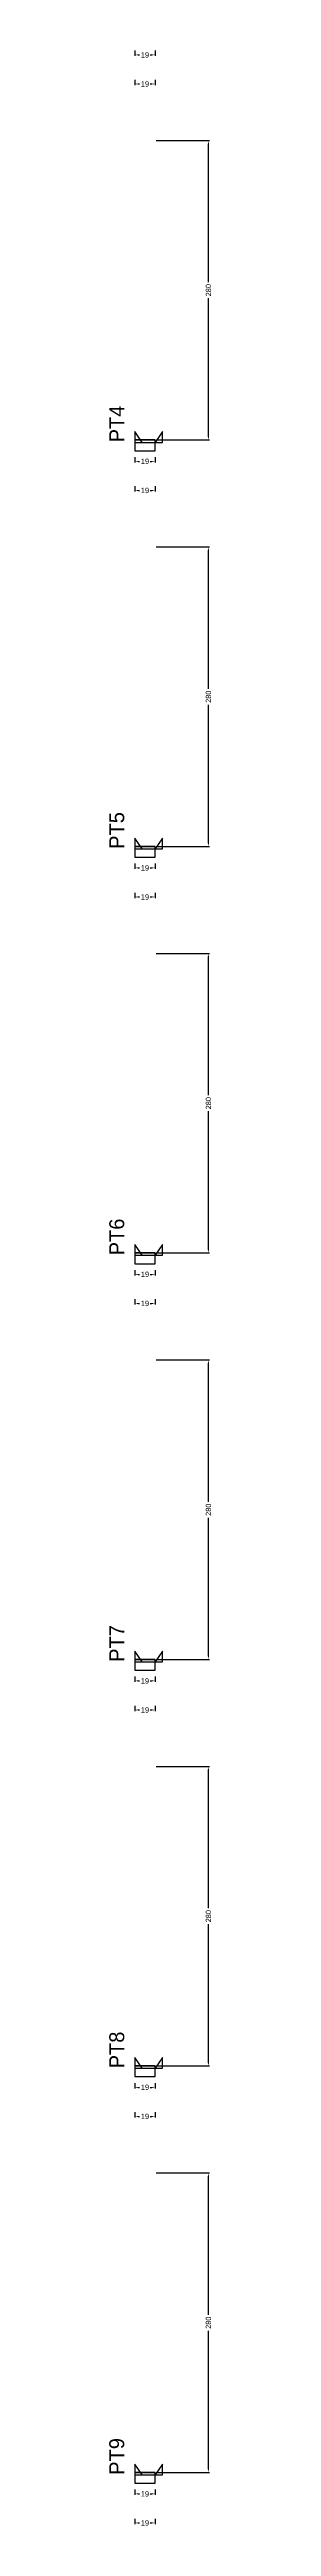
# Model space of a CAD drawing. Header units: centimetres. Extents: x -8500 to 4118, y -39526 to 295.
# Drawn here: x 3976 to 4072, y -39188 to -36873 of the extents above; entities that cross this region are included whole.
import ezdxf

# ---------------------------------------------------------------- set-up
doc = ezdxf.new("R2010")
doc.units = ezdxf.units.CM
for name, color, linetype in [('NOMENCLATURA', 7, 'Continuous'), ('SARR_2.2x10', 60, 'Continuous'), ('SARR_2.2x7', 40, 'Continuous')]:
    doc.layers.add(name, color=color, linetype=linetype)
doc.dimstyles.new('PAINEL-NOVA', dxfattribs={"dimtxt": 5, "dimasz": 3, "dimexe": 1, "dimexo": 1, "dimgap": 1, "dimtad": 1, "dimcen": 2.5, "dimazin": 3, "dimtfac": 1, "dimtmove": 0, "dimatfit": 3})

# ---------------------------------------------------------------- blocks, each defined once
blk = doc.blocks.new('_CLOSEDFILLED')
at = {"color": 0, "linetype": 'BYBLOCK'}
blk.add_solid([(-1, 0.16), (0, 0), (-1, -0.16)], dxfattribs=at)
blk = doc.blocks.new('*D2543')
for p, q in [((4000, -36873.8), (4000, -36878.8)), ((4003, -36877.8), (4004.5, -36877.8)), ((4014.5, -36877.8), (4016, -36877.8)), ((4019, -36873.8), (4019, -36878.8))]:
    blk.add_line(p, q)
at = {"layer": 'Defpoints'}
for p in [(4000, -36872.8), (4000, -36877.8), (4019, -36872.8)]:
    blk.add_point(p, dxfattribs=at)
at = {"layer": 'SARR_2.2x10', "xscale": 3, "yscale": 3, "rotation": 180}
blk.add_blockref('_CLOSEDFILLED', (4000, -36877.8), dxfattribs=at)
at = {"layer": 'SARR_2.2x10', "xscale": 3, "yscale": 3}
blk.add_blockref('_CLOSEDFILLED', (4019, -36877.8), dxfattribs=at)
at = {"layer": 'SARR_2.2x10', "insert": (4009.5, -36877.8), "char_height": 5, "attachment_point": 5}
blk.add_mtext('19', dxfattribs=at)
blk = doc.blocks.new('*D2548')
for p, q in [((4000, -36901), (4000, -36906)), ((4003, -36905), (4004.5, -36905)), ((4014.5, -36905), (4016, -36905)), ((4019, -36901), (4019, -36906))]:
    blk.add_line(p, q)
at = {"layer": 'Defpoints'}
for p in [(4000, -36900), (4000, -36905), (4019, -36900)]:
    blk.add_point(p, dxfattribs=at)
at = {"layer": 'SARR_2.2x10', "xscale": 3, "yscale": 3, "rotation": 180}
blk.add_blockref('_CLOSEDFILLED', (4000, -36905), dxfattribs=at)
at = {"layer": 'SARR_2.2x10', "xscale": 3, "yscale": 3}
blk.add_blockref('_CLOSEDFILLED', (4019, -36905), dxfattribs=at)
at = {"layer": 'SARR_2.2x10', "insert": (4009.5, -36905), "char_height": 5, "attachment_point": 5}
blk.add_mtext('19', dxfattribs=at)
blk = doc.blocks.new('*D2569')
for p, q in [((4000, -37253.8), (4000, -37258.8)), ((4019, -37253.8), (4019, -37258.8)), ((4003, -37257.8), (4004.5, -37257.8)), ((4014.5, -37257.8), (4016, -37257.8))]:
    blk.add_line(p, q)
at = {"layer": 'Defpoints'}
for p in [(4000, -37252.8), (4019, -37252.8), (4000, -37257.8)]:
    blk.add_point(p, dxfattribs=at)
at = {"layer": 'SARR_2.2x10', "xscale": 3, "yscale": 3, "rotation": 180}
blk.add_blockref('_CLOSEDFILLED', (4000, -37257.8), dxfattribs=at)
at = {"layer": 'SARR_2.2x10', "xscale": 3, "yscale": 3}
blk.add_blockref('_CLOSEDFILLED', (4019, -37257.8), dxfattribs=at)
at = {"layer": 'SARR_2.2x10', "insert": (4009.5, -37257.8), "char_height": 5, "attachment_point": 5}
blk.add_mtext('19', dxfattribs=at)
blk = doc.blocks.new('*D2570')
for p, q in [((4020, -36957.8), (4070, -36957.8)), ((4069, -37090.3), (4069, -36960.8)), ((4069, -37234.8), (4069, -37105.3)), ((4020, -37237.8), (4070, -37237.8))]:
    blk.add_line(p, q)
at = {"layer": 'Defpoints'}
for p in [(4019, -36957.8), (4019, -37237.8), (4069, -37237.8)]:
    blk.add_point(p, dxfattribs=at)
at = {"layer": 'SARR_2.2x10', "xscale": 3, "yscale": 3}
for p, rotation in [((4069, -36957.8), 90), ((4069, -37237.8), 270)]:
    blk.add_blockref('_CLOSEDFILLED', p, dxfattribs=dict(at, rotation=rotation))
at = {"layer": 'SARR_2.2x10', "insert": (4069, -37097.8), "char_height": 5, "attachment_point": 5, "rotation": 90}
blk.add_mtext('280', dxfattribs=at)
blk = doc.blocks.new('*D2571')
for p, q in [((4020, -36957.8), (4070, -36957.8)), ((4069, -37090.3), (4069, -36960.8)), ((4069, -37234.8), (4069, -37105.3)), ((4020, -37237.8), (4070, -37237.8))]:
    blk.add_line(p, q)
at = {"layer": 'Defpoints'}
for p in [(4019, -36957.8), (4019, -37237.8), (4069, -37237.8)]:
    blk.add_point(p, dxfattribs=at)
at = {"layer": 'SARR_2.2x10', "xscale": 3, "yscale": 3}
for p, rotation in [((4069, -36957.8), 90), ((4069, -37237.8), 270)]:
    blk.add_blockref('_CLOSEDFILLED', p, dxfattribs=dict(at, rotation=rotation))
at = {"layer": 'SARR_2.2x10', "insert": (4069, -37097.8), "char_height": 5, "attachment_point": 5, "rotation": 90}
blk.add_mtext('280', dxfattribs=at)
blk = doc.blocks.new('*D2572')
for p, q in [((4020, -36957.8), (4070, -36957.8)), ((4069, -37090.3), (4069, -36960.8)), ((4069, -37234.8), (4069, -37105.3)), ((4020, -37237.8), (4070, -37237.8))]:
    blk.add_line(p, q)
at = {"layer": 'Defpoints'}
for p in [(4019, -36957.8), (4019, -37237.8), (4069, -37237.8)]:
    blk.add_point(p, dxfattribs=at)
at = {"layer": 'SARR_2.2x10', "xscale": 3, "yscale": 3}
for p, rotation in [((4069, -36957.8), 90), ((4069, -37237.8), 270)]:
    blk.add_blockref('_CLOSEDFILLED', p, dxfattribs=dict(at, rotation=rotation))
at = {"layer": 'SARR_2.2x10', "insert": (4069, -37097.8), "char_height": 5, "attachment_point": 5, "rotation": 90}
blk.add_mtext('280', dxfattribs=at)
blk = doc.blocks.new('*D2573')
for p, q in [((4020, -36957.8), (4070, -36957.8)), ((4069, -37090.3), (4069, -36960.8)), ((4069, -37234.8), (4069, -37105.3)), ((4020, -37237.8), (4070, -37237.8))]:
    blk.add_line(p, q)
at = {"layer": 'Defpoints'}
for p in [(4019, -36957.8), (4019, -37237.8), (4069, -37237.8)]:
    blk.add_point(p, dxfattribs=at)
at = {"layer": 'SARR_2.2x10', "xscale": 3, "yscale": 3}
for p, rotation in [((4069, -36957.8), 90), ((4069, -37237.8), 270)]:
    blk.add_blockref('_CLOSEDFILLED', p, dxfattribs=dict(at, rotation=rotation))
at = {"layer": 'SARR_2.2x10', "insert": (4069, -37097.8), "char_height": 5, "attachment_point": 5, "rotation": 90}
blk.add_mtext('280', dxfattribs=at)
blk = doc.blocks.new('*D2574')
for p, q in [((4000, -37281), (4000, -37286)), ((4003, -37285), (4004.5, -37285)), ((4014.5, -37285), (4016, -37285)), ((4019, -37281), (4019, -37286))]:
    blk.add_line(p, q)
at = {"layer": 'Defpoints'}
for p in [(4000, -37280), (4000, -37285), (4019, -37280)]:
    blk.add_point(p, dxfattribs=at)
at = {"layer": 'SARR_2.2x10', "xscale": 3, "yscale": 3, "rotation": 180}
blk.add_blockref('_CLOSEDFILLED', (4000, -37285), dxfattribs=at)
at = {"layer": 'SARR_2.2x10', "xscale": 3, "yscale": 3}
blk.add_blockref('_CLOSEDFILLED', (4019, -37285), dxfattribs=at)
at = {"layer": 'SARR_2.2x10', "insert": (4009.5, -37285), "char_height": 5, "attachment_point": 5}
blk.add_mtext('19', dxfattribs=at)
blk = doc.blocks.new('GRA-E')
at = {"layer": 'SARR_2.2x7'}
blk.add_lwpolyline([(0, 0), (7, 0), (0, 10)], close=True, dxfattribs=at)
blk = doc.blocks.new('GRA-D')
at = {"layer": 'SARR_2.2x7'}
blk.add_lwpolyline([(0, 0), (7, 0), (7, 10)], close=True, dxfattribs=at)
blk = doc.blocks.new('*D2595')
for p, q in [((4000, -37633.8), (4000, -37638.8)), ((4003, -37637.8), (4004.5, -37637.8)), ((4014.5, -37637.8), (4016, -37637.8)), ((4019, -37633.8), (4019, -37638.8))]:
    blk.add_line(p, q)
at = {"layer": 'Defpoints'}
for p in [(4000, -37632.8), (4000, -37637.8), (4019, -37632.8)]:
    blk.add_point(p, dxfattribs=at)
at = {"layer": 'SARR_2.2x10', "xscale": 3, "yscale": 3, "rotation": 180}
blk.add_blockref('_CLOSEDFILLED', (4000, -37637.8), dxfattribs=at)
at = {"layer": 'SARR_2.2x10', "xscale": 3, "yscale": 3}
blk.add_blockref('_CLOSEDFILLED', (4019, -37637.8), dxfattribs=at)
at = {"layer": 'SARR_2.2x10', "insert": (4009.5, -37637.8), "char_height": 5, "attachment_point": 5}
blk.add_mtext('19', dxfattribs=at)
blk = doc.blocks.new('*D2596')
for p, q in [((4020, -37337.8), (4070, -37337.8)), ((4069, -37470.3), (4069, -37340.8)), ((4069, -37614.8), (4069, -37485.3)), ((4020, -37617.8), (4070, -37617.8))]:
    blk.add_line(p, q)
at = {"layer": 'Defpoints'}
for p in [(4019, -37337.8), (4019, -37617.8), (4069, -37617.8)]:
    blk.add_point(p, dxfattribs=at)
at = {"layer": 'SARR_2.2x10', "xscale": 3, "yscale": 3}
for p, rotation in [((4069, -37337.8), 90), ((4069, -37617.8), 270)]:
    blk.add_blockref('_CLOSEDFILLED', p, dxfattribs=dict(at, rotation=rotation))
at = {"layer": 'SARR_2.2x10', "insert": (4069, -37477.8), "char_height": 5, "attachment_point": 5, "rotation": 90}
blk.add_mtext('280', dxfattribs=at)
blk = doc.blocks.new('*D2597')
for p, q in [((4020, -37337.8), (4070, -37337.8)), ((4069, -37470.3), (4069, -37340.8)), ((4069, -37614.8), (4069, -37485.3)), ((4020, -37617.8), (4070, -37617.8))]:
    blk.add_line(p, q)
at = {"layer": 'Defpoints'}
for p in [(4019, -37337.8), (4019, -37617.8), (4069, -37617.8)]:
    blk.add_point(p, dxfattribs=at)
at = {"layer": 'SARR_2.2x10', "xscale": 3, "yscale": 3}
for p, rotation in [((4069, -37337.8), 90), ((4069, -37617.8), 270)]:
    blk.add_blockref('_CLOSEDFILLED', p, dxfattribs=dict(at, rotation=rotation))
at = {"layer": 'SARR_2.2x10', "insert": (4069, -37477.8), "char_height": 5, "attachment_point": 5, "rotation": 90}
blk.add_mtext('280', dxfattribs=at)
blk = doc.blocks.new('*D2598')
for p, q in [((4020, -37337.8), (4070, -37337.8)), ((4069, -37470.3), (4069, -37340.8)), ((4069, -37614.8), (4069, -37485.3)), ((4020, -37617.8), (4070, -37617.8))]:
    blk.add_line(p, q)
at = {"layer": 'Defpoints'}
for p in [(4019, -37337.8), (4019, -37617.8), (4069, -37617.8)]:
    blk.add_point(p, dxfattribs=at)
at = {"layer": 'SARR_2.2x10', "xscale": 3, "yscale": 3}
for p, rotation in [((4069, -37337.8), 90), ((4069, -37617.8), 270)]:
    blk.add_blockref('_CLOSEDFILLED', p, dxfattribs=dict(at, rotation=rotation))
at = {"layer": 'SARR_2.2x10', "insert": (4069, -37477.8), "char_height": 5, "attachment_point": 5, "rotation": 90}
blk.add_mtext('280', dxfattribs=at)
blk = doc.blocks.new('*D2599')
for p, q in [((4020, -37337.8), (4070, -37337.8)), ((4069, -37470.3), (4069, -37340.8)), ((4069, -37614.8), (4069, -37485.3)), ((4020, -37617.8), (4070, -37617.8))]:
    blk.add_line(p, q)
at = {"layer": 'Defpoints'}
for p in [(4019, -37337.8), (4019, -37617.8), (4069, -37617.8)]:
    blk.add_point(p, dxfattribs=at)
at = {"layer": 'SARR_2.2x10', "xscale": 3, "yscale": 3}
for p, rotation in [((4069, -37337.8), 90), ((4069, -37617.8), 270)]:
    blk.add_blockref('_CLOSEDFILLED', p, dxfattribs=dict(at, rotation=rotation))
at = {"layer": 'SARR_2.2x10', "insert": (4069, -37477.8), "char_height": 5, "attachment_point": 5, "rotation": 90}
blk.add_mtext('280', dxfattribs=at)
blk = doc.blocks.new('*D2600')
for p, q in [((4000, -37661), (4000, -37666)), ((4003, -37665), (4004.5, -37665)), ((4014.5, -37665), (4016, -37665)), ((4019, -37661), (4019, -37666))]:
    blk.add_line(p, q)
at = {"layer": 'Defpoints'}
for p in [(4000, -37660), (4000, -37665), (4019, -37660)]:
    blk.add_point(p, dxfattribs=at)
at = {"layer": 'SARR_2.2x10', "xscale": 3, "yscale": 3, "rotation": 180}
blk.add_blockref('_CLOSEDFILLED', (4000, -37665), dxfattribs=at)
at = {"layer": 'SARR_2.2x10', "xscale": 3, "yscale": 3}
blk.add_blockref('_CLOSEDFILLED', (4019, -37665), dxfattribs=at)
at = {"layer": 'SARR_2.2x10', "insert": (4009.5, -37665), "char_height": 5, "attachment_point": 5}
blk.add_mtext('19', dxfattribs=at)
blk = doc.blocks.new('*D2621')
for p, q in [((4000, -38013.8), (4000, -38018.8)), ((4003, -38017.8), (4004.5, -38017.8)), ((4014.5, -38017.8), (4016, -38017.8)), ((4019, -38013.8), (4019, -38018.8))]:
    blk.add_line(p, q)
at = {"layer": 'Defpoints'}
for p in [(4000, -38012.8), (4000, -38017.8), (4019, -38012.8)]:
    blk.add_point(p, dxfattribs=at)
at = {"layer": 'SARR_2.2x10', "xscale": 3, "yscale": 3, "rotation": 180}
blk.add_blockref('_CLOSEDFILLED', (4000, -38017.8), dxfattribs=at)
at = {"layer": 'SARR_2.2x10', "xscale": 3, "yscale": 3}
blk.add_blockref('_CLOSEDFILLED', (4019, -38017.8), dxfattribs=at)
at = {"layer": 'SARR_2.2x10', "insert": (4009.5, -38017.8), "char_height": 5, "attachment_point": 5}
blk.add_mtext('19', dxfattribs=at)
blk = doc.blocks.new('*D2622')
for p, q in [((4020, -37717.8), (4070, -37717.8)), ((4069, -37850.3), (4069, -37720.8)), ((4069, -37994.8), (4069, -37865.3)), ((4020, -37997.8), (4070, -37997.8))]:
    blk.add_line(p, q)
at = {"layer": 'Defpoints'}
for p in [(4019, -37717.8), (4019, -37997.8), (4069, -37997.8)]:
    blk.add_point(p, dxfattribs=at)
at = {"layer": 'SARR_2.2x10', "xscale": 3, "yscale": 3}
for p, rotation in [((4069, -37717.8), 90), ((4069, -37997.8), 270)]:
    blk.add_blockref('_CLOSEDFILLED', p, dxfattribs=dict(at, rotation=rotation))
at = {"layer": 'SARR_2.2x10', "insert": (4069, -37857.8), "char_height": 5, "attachment_point": 5, "rotation": 90}
blk.add_mtext('280', dxfattribs=at)
blk = doc.blocks.new('*D2623')
for p, q in [((4020, -37717.8), (4070, -37717.8)), ((4069, -37850.3), (4069, -37720.8)), ((4069, -37994.8), (4069, -37865.3)), ((4020, -37997.8), (4070, -37997.8))]:
    blk.add_line(p, q)
at = {"layer": 'Defpoints'}
for p in [(4019, -37717.8), (4019, -37997.8), (4069, -37997.8)]:
    blk.add_point(p, dxfattribs=at)
at = {"layer": 'SARR_2.2x10', "xscale": 3, "yscale": 3}
for p, rotation in [((4069, -37717.8), 90), ((4069, -37997.8), 270)]:
    blk.add_blockref('_CLOSEDFILLED', p, dxfattribs=dict(at, rotation=rotation))
at = {"layer": 'SARR_2.2x10', "insert": (4069, -37857.8), "char_height": 5, "attachment_point": 5, "rotation": 90}
blk.add_mtext('280', dxfattribs=at)
blk = doc.blocks.new('*D2624')
for p, q in [((4020, -37717.8), (4070, -37717.8)), ((4069, -37850.3), (4069, -37720.8)), ((4069, -37994.8), (4069, -37865.3)), ((4020, -37997.8), (4070, -37997.8))]:
    blk.add_line(p, q)
at = {"layer": 'Defpoints'}
for p in [(4019, -37717.8), (4019, -37997.8), (4069, -37997.8)]:
    blk.add_point(p, dxfattribs=at)
at = {"layer": 'SARR_2.2x10', "xscale": 3, "yscale": 3}
for p, rotation in [((4069, -37717.8), 90), ((4069, -37997.8), 270)]:
    blk.add_blockref('_CLOSEDFILLED', p, dxfattribs=dict(at, rotation=rotation))
at = {"layer": 'SARR_2.2x10', "insert": (4069, -37857.8), "char_height": 5, "attachment_point": 5, "rotation": 90}
blk.add_mtext('280', dxfattribs=at)
blk = doc.blocks.new('*D2625')
for p, q in [((4020, -37717.8), (4070, -37717.8)), ((4069, -37850.3), (4069, -37720.8)), ((4069, -37994.8), (4069, -37865.3)), ((4020, -37997.8), (4070, -37997.8))]:
    blk.add_line(p, q)
at = {"layer": 'Defpoints'}
for p in [(4019, -37717.8), (4019, -37997.8), (4069, -37997.8)]:
    blk.add_point(p, dxfattribs=at)
at = {"layer": 'SARR_2.2x10', "xscale": 3, "yscale": 3}
for p, rotation in [((4069, -37717.8), 90), ((4069, -37997.8), 270)]:
    blk.add_blockref('_CLOSEDFILLED', p, dxfattribs=dict(at, rotation=rotation))
at = {"layer": 'SARR_2.2x10', "insert": (4069, -37857.8), "char_height": 5, "attachment_point": 5, "rotation": 90}
blk.add_mtext('280', dxfattribs=at)
blk = doc.blocks.new('*D2626')
for p, q in [((4000, -38041), (4000, -38046)), ((4019, -38041), (4019, -38046)), ((4003, -38045), (4004.5, -38045)), ((4014.5, -38045), (4016, -38045))]:
    blk.add_line(p, q)
at = {"layer": 'Defpoints'}
for p in [(4000, -38040), (4019, -38040), (4000, -38045)]:
    blk.add_point(p, dxfattribs=at)
at = {"layer": 'SARR_2.2x10', "xscale": 3, "yscale": 3, "rotation": 180}
blk.add_blockref('_CLOSEDFILLED', (4000, -38045), dxfattribs=at)
at = {"layer": 'SARR_2.2x10', "xscale": 3, "yscale": 3}
blk.add_blockref('_CLOSEDFILLED', (4019, -38045), dxfattribs=at)
at = {"layer": 'SARR_2.2x10', "insert": (4009.5, -38045), "char_height": 5, "attachment_point": 5}
blk.add_mtext('19', dxfattribs=at)
blk = doc.blocks.new('*D2647')
for p, q in [((4000, -38393.8), (4000, -38398.8)), ((4003, -38397.8), (4004.5, -38397.8)), ((4014.5, -38397.8), (4016, -38397.8)), ((4019, -38393.8), (4019, -38398.8))]:
    blk.add_line(p, q)
at = {"layer": 'Defpoints'}
for p in [(4000, -38392.8), (4000, -38397.8), (4019, -38392.8)]:
    blk.add_point(p, dxfattribs=at)
at = {"layer": 'SARR_2.2x10', "xscale": 3, "yscale": 3, "rotation": 180}
blk.add_blockref('_CLOSEDFILLED', (4000, -38397.8), dxfattribs=at)
at = {"layer": 'SARR_2.2x10', "xscale": 3, "yscale": 3}
blk.add_blockref('_CLOSEDFILLED', (4019, -38397.8), dxfattribs=at)
at = {"layer": 'SARR_2.2x10', "insert": (4009.5, -38397.8), "char_height": 5, "attachment_point": 5}
blk.add_mtext('19', dxfattribs=at)
blk = doc.blocks.new('*D2648')
for p, q in [((4020, -38097.8), (4070, -38097.8)), ((4069, -38230.3), (4069, -38100.8)), ((4069, -38374.8), (4069, -38245.3)), ((4020, -38377.8), (4070, -38377.8))]:
    blk.add_line(p, q)
at = {"layer": 'Defpoints'}
for p in [(4019, -38097.8), (4019, -38377.8), (4069, -38377.8)]:
    blk.add_point(p, dxfattribs=at)
at = {"layer": 'SARR_2.2x10', "xscale": 3, "yscale": 3}
for p, rotation in [((4069, -38097.8), 90), ((4069, -38377.8), 270)]:
    blk.add_blockref('_CLOSEDFILLED', p, dxfattribs=dict(at, rotation=rotation))
at = {"layer": 'SARR_2.2x10', "insert": (4069, -38237.8), "char_height": 5, "attachment_point": 5, "rotation": 90}
blk.add_mtext('280', dxfattribs=at)
blk = doc.blocks.new('*D2649')
for p, q in [((4020, -38097.8), (4070, -38097.8)), ((4069, -38230.3), (4069, -38100.8)), ((4069, -38374.8), (4069, -38245.3)), ((4020, -38377.8), (4070, -38377.8))]:
    blk.add_line(p, q)
at = {"layer": 'Defpoints'}
for p in [(4019, -38097.8), (4019, -38377.8), (4069, -38377.8)]:
    blk.add_point(p, dxfattribs=at)
at = {"layer": 'SARR_2.2x10', "xscale": 3, "yscale": 3}
for p, rotation in [((4069, -38097.8), 90), ((4069, -38377.8), 270)]:
    blk.add_blockref('_CLOSEDFILLED', p, dxfattribs=dict(at, rotation=rotation))
at = {"layer": 'SARR_2.2x10', "insert": (4069, -38237.8), "char_height": 5, "attachment_point": 5, "rotation": 90}
blk.add_mtext('280', dxfattribs=at)
blk = doc.blocks.new('*D2650')
for p, q in [((4020, -38097.8), (4070, -38097.8)), ((4069, -38230.3), (4069, -38100.8)), ((4069, -38374.8), (4069, -38245.3)), ((4020, -38377.8), (4070, -38377.8))]:
    blk.add_line(p, q)
at = {"layer": 'Defpoints'}
for p in [(4019, -38097.8), (4019, -38377.8), (4069, -38377.8)]:
    blk.add_point(p, dxfattribs=at)
at = {"layer": 'SARR_2.2x10', "xscale": 3, "yscale": 3}
for p, rotation in [((4069, -38097.8), 90), ((4069, -38377.8), 270)]:
    blk.add_blockref('_CLOSEDFILLED', p, dxfattribs=dict(at, rotation=rotation))
at = {"layer": 'SARR_2.2x10', "insert": (4069, -38237.8), "char_height": 5, "attachment_point": 5, "rotation": 90}
blk.add_mtext('280', dxfattribs=at)
blk = doc.blocks.new('*D2651')
for p, q in [((4020, -38097.8), (4070, -38097.8)), ((4069, -38230.3), (4069, -38100.8)), ((4069, -38374.8), (4069, -38245.3)), ((4020, -38377.8), (4070, -38377.8))]:
    blk.add_line(p, q)
at = {"layer": 'Defpoints'}
for p in [(4019, -38097.8), (4019, -38377.8), (4069, -38377.8)]:
    blk.add_point(p, dxfattribs=at)
at = {"layer": 'SARR_2.2x10', "xscale": 3, "yscale": 3}
for p, rotation in [((4069, -38097.8), 90), ((4069, -38377.8), 270)]:
    blk.add_blockref('_CLOSEDFILLED', p, dxfattribs=dict(at, rotation=rotation))
at = {"layer": 'SARR_2.2x10', "insert": (4069, -38237.8), "char_height": 5, "attachment_point": 5, "rotation": 90}
blk.add_mtext('280', dxfattribs=at)
blk = doc.blocks.new('*D2652')
for p, q in [((4000, -38421), (4000, -38426)), ((4003, -38425), (4004.5, -38425)), ((4014.5, -38425), (4016, -38425)), ((4019, -38421), (4019, -38426))]:
    blk.add_line(p, q)
at = {"layer": 'Defpoints'}
for p in [(4000, -38420), (4000, -38425), (4019, -38420)]:
    blk.add_point(p, dxfattribs=at)
at = {"layer": 'SARR_2.2x10', "xscale": 3, "yscale": 3, "rotation": 180}
blk.add_blockref('_CLOSEDFILLED', (4000, -38425), dxfattribs=at)
at = {"layer": 'SARR_2.2x10', "xscale": 3, "yscale": 3}
blk.add_blockref('_CLOSEDFILLED', (4019, -38425), dxfattribs=at)
at = {"layer": 'SARR_2.2x10', "insert": (4009.5, -38425), "char_height": 5, "attachment_point": 5}
blk.add_mtext('19', dxfattribs=at)
blk = doc.blocks.new('*D2673')
for p, q in [((4000, -38773.8), (4000, -38778.8)), ((4003, -38777.8), (4004.5, -38777.8)), ((4014.5, -38777.8), (4016, -38777.8)), ((4019, -38773.8), (4019, -38778.8))]:
    blk.add_line(p, q)
at = {"layer": 'Defpoints'}
for p in [(4000, -38772.8), (4000, -38777.8), (4019, -38772.8)]:
    blk.add_point(p, dxfattribs=at)
at = {"layer": 'SARR_2.2x10', "xscale": 3, "yscale": 3, "rotation": 180}
blk.add_blockref('_CLOSEDFILLED', (4000, -38777.8), dxfattribs=at)
at = {"layer": 'SARR_2.2x10', "xscale": 3, "yscale": 3}
blk.add_blockref('_CLOSEDFILLED', (4019, -38777.8), dxfattribs=at)
at = {"layer": 'SARR_2.2x10', "insert": (4009.5, -38777.8), "char_height": 5, "attachment_point": 5}
blk.add_mtext('19', dxfattribs=at)
blk = doc.blocks.new('*D2674')
for p, q in [((4020, -38477.8), (4070, -38477.8)), ((4069, -38610.3), (4069, -38480.8)), ((4069, -38754.8), (4069, -38625.3)), ((4020, -38757.8), (4070, -38757.8))]:
    blk.add_line(p, q)
at = {"layer": 'Defpoints'}
for p in [(4019, -38477.8), (4019, -38757.8), (4069, -38757.8)]:
    blk.add_point(p, dxfattribs=at)
at = {"layer": 'SARR_2.2x10', "xscale": 3, "yscale": 3}
for p, rotation in [((4069, -38477.8), 90), ((4069, -38757.8), 270)]:
    blk.add_blockref('_CLOSEDFILLED', p, dxfattribs=dict(at, rotation=rotation))
at = {"layer": 'SARR_2.2x10', "insert": (4069, -38617.8), "char_height": 5, "attachment_point": 5, "rotation": 90}
blk.add_mtext('280', dxfattribs=at)
blk = doc.blocks.new('*D2675')
for p, q in [((4020, -38477.8), (4070, -38477.8)), ((4069, -38610.3), (4069, -38480.8)), ((4069, -38754.8), (4069, -38625.3)), ((4020, -38757.8), (4070, -38757.8))]:
    blk.add_line(p, q)
at = {"layer": 'Defpoints'}
for p in [(4019, -38477.8), (4019, -38757.8), (4069, -38757.8)]:
    blk.add_point(p, dxfattribs=at)
at = {"layer": 'SARR_2.2x10', "xscale": 3, "yscale": 3}
for p, rotation in [((4069, -38477.8), 90), ((4069, -38757.8), 270)]:
    blk.add_blockref('_CLOSEDFILLED', p, dxfattribs=dict(at, rotation=rotation))
at = {"layer": 'SARR_2.2x10', "insert": (4069, -38617.8), "char_height": 5, "attachment_point": 5, "rotation": 90}
blk.add_mtext('280', dxfattribs=at)
blk = doc.blocks.new('*D2676')
for p, q in [((4020, -38477.8), (4070, -38477.8)), ((4069, -38610.3), (4069, -38480.8)), ((4069, -38754.8), (4069, -38625.3)), ((4020, -38757.8), (4070, -38757.8))]:
    blk.add_line(p, q)
at = {"layer": 'Defpoints'}
for p in [(4019, -38477.8), (4019, -38757.8), (4069, -38757.8)]:
    blk.add_point(p, dxfattribs=at)
at = {"layer": 'SARR_2.2x10', "xscale": 3, "yscale": 3}
for p, rotation in [((4069, -38477.8), 90), ((4069, -38757.8), 270)]:
    blk.add_blockref('_CLOSEDFILLED', p, dxfattribs=dict(at, rotation=rotation))
at = {"layer": 'SARR_2.2x10', "insert": (4069, -38617.8), "char_height": 5, "attachment_point": 5, "rotation": 90}
blk.add_mtext('280', dxfattribs=at)
blk = doc.blocks.new('*D2677')
for p, q in [((4020, -38477.8), (4070, -38477.8)), ((4069, -38610.3), (4069, -38480.8)), ((4069, -38754.8), (4069, -38625.3)), ((4020, -38757.8), (4070, -38757.8))]:
    blk.add_line(p, q)
at = {"layer": 'Defpoints'}
for p in [(4019, -38477.8), (4019, -38757.8), (4069, -38757.8)]:
    blk.add_point(p, dxfattribs=at)
at = {"layer": 'SARR_2.2x10', "xscale": 3, "yscale": 3}
for p, rotation in [((4069, -38477.8), 90), ((4069, -38757.8), 270)]:
    blk.add_blockref('_CLOSEDFILLED', p, dxfattribs=dict(at, rotation=rotation))
at = {"layer": 'SARR_2.2x10', "insert": (4069, -38617.8), "char_height": 5, "attachment_point": 5, "rotation": 90}
blk.add_mtext('280', dxfattribs=at)
blk = doc.blocks.new('*D2678')
for p, q in [((4000, -38801), (4000, -38806)), ((4003, -38805), (4004.5, -38805)), ((4014.5, -38805), (4016, -38805)), ((4019, -38801), (4019, -38806))]:
    blk.add_line(p, q)
at = {"layer": 'Defpoints'}
for p in [(4000, -38800), (4000, -38805), (4019, -38800)]:
    blk.add_point(p, dxfattribs=at)
at = {"layer": 'SARR_2.2x10', "xscale": 3, "yscale": 3, "rotation": 180}
blk.add_blockref('_CLOSEDFILLED', (4000, -38805), dxfattribs=at)
at = {"layer": 'SARR_2.2x10', "xscale": 3, "yscale": 3}
blk.add_blockref('_CLOSEDFILLED', (4019, -38805), dxfattribs=at)
at = {"layer": 'SARR_2.2x10', "insert": (4009.5, -38805), "char_height": 5, "attachment_point": 5}
blk.add_mtext('19', dxfattribs=at)
blk = doc.blocks.new('*D2699')
for p, q in [((4000, -39153.8), (4000, -39158.8)), ((4019, -39153.8), (4019, -39158.8)), ((4003, -39157.8), (4004.5, -39157.8)), ((4014.5, -39157.8), (4016, -39157.8))]:
    blk.add_line(p, q)
at = {"layer": 'Defpoints'}
for p in [(4000, -39152.8), (4019, -39152.8), (4000, -39157.8)]:
    blk.add_point(p, dxfattribs=at)
at = {"layer": 'SARR_2.2x10', "xscale": 3, "yscale": 3, "rotation": 180}
blk.add_blockref('_CLOSEDFILLED', (4000, -39157.8), dxfattribs=at)
at = {"layer": 'SARR_2.2x10', "xscale": 3, "yscale": 3}
blk.add_blockref('_CLOSEDFILLED', (4019, -39157.8), dxfattribs=at)
at = {"layer": 'SARR_2.2x10', "insert": (4009.5, -39157.8), "char_height": 5, "attachment_point": 5}
blk.add_mtext('19', dxfattribs=at)
blk = doc.blocks.new('*D2700')
for p, q in [((4020, -38857.8), (4070, -38857.8)), ((4069, -38990.3), (4069, -38860.8)), ((4069, -39134.8), (4069, -39005.3)), ((4020, -39137.8), (4070, -39137.8))]:
    blk.add_line(p, q)
at = {"layer": 'Defpoints'}
for p in [(4019, -38857.8), (4019, -39137.8), (4069, -39137.8)]:
    blk.add_point(p, dxfattribs=at)
at = {"layer": 'SARR_2.2x10', "xscale": 3, "yscale": 3}
for p, rotation in [((4069, -38857.8), 90), ((4069, -39137.8), 270)]:
    blk.add_blockref('_CLOSEDFILLED', p, dxfattribs=dict(at, rotation=rotation))
at = {"layer": 'SARR_2.2x10', "insert": (4069, -38997.8), "char_height": 5, "attachment_point": 5, "rotation": 90}
blk.add_mtext('280', dxfattribs=at)
blk = doc.blocks.new('*D2701')
for p, q in [((4020, -38857.8), (4070, -38857.8)), ((4069, -38990.3), (4069, -38860.8)), ((4069, -39134.8), (4069, -39005.3)), ((4020, -39137.8), (4070, -39137.8))]:
    blk.add_line(p, q)
at = {"layer": 'Defpoints'}
for p in [(4019, -38857.8), (4019, -39137.8), (4069, -39137.8)]:
    blk.add_point(p, dxfattribs=at)
at = {"layer": 'SARR_2.2x10', "xscale": 3, "yscale": 3}
for p, rotation in [((4069, -38857.8), 90), ((4069, -39137.8), 270)]:
    blk.add_blockref('_CLOSEDFILLED', p, dxfattribs=dict(at, rotation=rotation))
at = {"layer": 'SARR_2.2x10', "insert": (4069, -38997.8), "char_height": 5, "attachment_point": 5, "rotation": 90}
blk.add_mtext('280', dxfattribs=at)
blk = doc.blocks.new('*D2702')
for p, q in [((4020, -38857.8), (4070, -38857.8)), ((4069, -38990.3), (4069, -38860.8)), ((4069, -39134.8), (4069, -39005.3)), ((4020, -39137.8), (4070, -39137.8))]:
    blk.add_line(p, q)
at = {"layer": 'Defpoints'}
for p in [(4019, -38857.8), (4019, -39137.8), (4069, -39137.8)]:
    blk.add_point(p, dxfattribs=at)
at = {"layer": 'SARR_2.2x10', "xscale": 3, "yscale": 3}
for p, rotation in [((4069, -38857.8), 90), ((4069, -39137.8), 270)]:
    blk.add_blockref('_CLOSEDFILLED', p, dxfattribs=dict(at, rotation=rotation))
at = {"layer": 'SARR_2.2x10', "insert": (4069, -38997.8), "char_height": 5, "attachment_point": 5, "rotation": 90}
blk.add_mtext('280', dxfattribs=at)
blk = doc.blocks.new('*D2703')
for p, q in [((4020, -38857.8), (4070, -38857.8)), ((4069, -38990.3), (4069, -38860.8)), ((4069, -39134.8), (4069, -39005.3)), ((4020, -39137.8), (4070, -39137.8))]:
    blk.add_line(p, q)
at = {"layer": 'Defpoints'}
for p in [(4019, -38857.8), (4019, -39137.8), (4069, -39137.8)]:
    blk.add_point(p, dxfattribs=at)
at = {"layer": 'SARR_2.2x10', "xscale": 3, "yscale": 3}
for p, rotation in [((4069, -38857.8), 90), ((4069, -39137.8), 270)]:
    blk.add_blockref('_CLOSEDFILLED', p, dxfattribs=dict(at, rotation=rotation))
at = {"layer": 'SARR_2.2x10', "insert": (4069, -38997.8), "char_height": 5, "attachment_point": 5, "rotation": 90}
blk.add_mtext('280', dxfattribs=at)
blk = doc.blocks.new('*D2704')
for p, q in [((4000, -39181), (4000, -39186)), ((4003, -39185), (4004.5, -39185)), ((4014.5, -39185), (4016, -39185)), ((4019, -39181), (4019, -39186))]:
    blk.add_line(p, q)
at = {"layer": 'Defpoints'}
for p in [(4000, -39180), (4000, -39185), (4019, -39180)]:
    blk.add_point(p, dxfattribs=at)
at = {"layer": 'SARR_2.2x10', "xscale": 3, "yscale": 3, "rotation": 180}
blk.add_blockref('_CLOSEDFILLED', (4000, -39185), dxfattribs=at)
at = {"layer": 'SARR_2.2x10', "xscale": 3, "yscale": 3}
blk.add_blockref('_CLOSEDFILLED', (4019, -39185), dxfattribs=at)
at = {"layer": 'SARR_2.2x10', "insert": (4009.5, -39185), "char_height": 5, "attachment_point": 5}
blk.add_mtext('19', dxfattribs=at)

msp = doc.modelspace()

# ---------------------------------------------------------------- linework, layer by layer
at = {"layer": 'SARR_2.2x10'}
for p, q in [((4019, -37237.8), (4000, -37237.8)), ((4000, -37237.8), (4000, -37247.8)), ((4000, -37247.8), (4019, -37247.8)), ((4019, -37247.8), (4019, -37237.8)), ((4019, -37617.8), (4000, -37617.8)), ((4000, -37617.8), (4000, -37627.8)), ((4019, -37627.8), (4019, -37617.8)), ((4000, -37627.8), (4019, -37627.8)), ((4019, -37997.8), (4000, -37997.8)), ((4000, -37997.8), (4000, -38007.8)), ((4000, -38007.8), (4019, -38007.8)), ((4019, -38007.8), (4019, -37997.8)), ((4019, -38377.8), (4000, -38377.8)), ((4000, -38377.8), (4000, -38387.8)), ((4000, -38387.8), (4019, -38387.8)), ((4019, -38387.8), (4019, -38377.8)), ((4019, -38757.8), (4000, -38757.8)), ((4000, -38757.8), (4000, -38767.8)), ((4019, -38767.8), (4019, -38757.8)), ((4000, -38767.8), (4019, -38767.8)), ((4019, -39137.8), (4000, -39137.8)), ((4000, -39137.8), (4000, -39147.8)), ((4000, -39147.8), (4019, -39147.8)), ((4019, -39147.8), (4019, -39137.8))]:
    msp.add_line(p, q, dxfattribs=at)
at = {"layer": 'SARR_2.2x7'}
for p, q in [((4019, -37237.8), (4000, -37237.8)), ((4000, -37237.8), (4000, -37240)), ((4000, -37237.8), (4007, -37237.8)), ((4000, -37237.8), (4007, -37237.8)), ((4000, -37237.8), (4007, -37237.8)), ((4000, -37237.8), (4007, -37237.8)), ((4000, -37240), (4019, -37240)), ((4007, -37237.8), (4019, -37237.8)), ((4007, -37237.8), (4019, -37237.8)), ((4007, -37237.8), (4019, -37237.8)), ((4007, -37237.8), (4019, -37237.8)), ((4019, -37240), (4019, -37237.8)), ((4019, -37617.8), (4000, -37617.8)), ((4000, -37617.8), (4000, -37620)), ((4000, -37617.8), (4007, -37617.8)), ((4000, -37617.8), (4007, -37617.8)), ((4000, -37617.8), (4007, -37617.8)), ((4000, -37617.8), (4007, -37617.8)), ((4000, -37620), (4019, -37620)), ((4007, -37617.8), (4019, -37617.8)), ((4007, -37617.8), (4019, -37617.8)), ((4007, -37617.8), (4019, -37617.8)), ((4007, -37617.8), (4019, -37617.8)), ((4019, -37620), (4019, -37617.8)), ((4019, -37997.8), (4000, -37997.8)), ((4000, -37997.8), (4000, -38000)), ((4000, -37997.8), (4007, -37997.8)), ((4000, -37997.8), (4007, -37997.8)), ((4000, -37997.8), (4007, -37997.8)), ((4000, -37997.8), (4007, -37997.8)), ((4000, -38000), (4019, -38000)), ((4007, -37997.8), (4019, -37997.8)), ((4007, -37997.8), (4019, -37997.8)), ((4007, -37997.8), (4019, -37997.8)), ((4007, -37997.8), (4019, -37997.8)), ((4019, -38000), (4019, -37997.8)), ((4019, -38377.8), (4000, -38377.8)), ((4000, -38377.8), (4000, -38380)), ((4000, -38377.8), (4007, -38377.8)), ((4000, -38377.8), (4007, -38377.8)), ((4000, -38377.8), (4007, -38377.8)), ((4000, -38377.8), (4007, -38377.8)), ((4000, -38380), (4019, -38380)), ((4007, -38377.8), (4019, -38377.8)), ((4007, -38377.8), (4019, -38377.8)), ((4007, -38377.8), (4019, -38377.8)), ((4007, -38377.8), (4019, -38377.8)), ((4019, -38380), (4019, -38377.8)), ((4019, -38757.8), (4000, -38757.8)), ((4000, -38757.8), (4000, -38760)), ((4000, -38757.8), (4007, -38757.8)), ((4000, -38757.8), (4007, -38757.8)), ((4000, -38757.8), (4007, -38757.8)), ((4000, -38757.8), (4007, -38757.8)), ((4000, -38760), (4019, -38760)), ((4007, -38757.8), (4019, -38757.8)), ((4007, -38757.8), (4019, -38757.8)), ((4007, -38757.8), (4019, -38757.8)), ((4007, -38757.8), (4019, -38757.8)), ((4019, -38760), (4019, -38757.8)), ((4019, -39137.8), (4000, -39137.8)), ((4000, -39137.8), (4000, -39140)), ((4000, -39137.8), (4007, -39137.8)), ((4000, -39137.8), (4007, -39137.8)), ((4000, -39137.8), (4007, -39137.8)), ((4000, -39137.8), (4007, -39137.8)), ((4000, -39140), (4019, -39140)), ((4007, -39137.8), (4019, -39137.8)), ((4007, -39137.8), (4019, -39137.8)), ((4007, -39137.8), (4019, -39137.8)), ((4007, -39137.8), (4019, -39137.8)), ((4019, -39140), (4019, -39137.8))]:
    msp.add_line(p, q, dxfattribs=at)

# ---------------------------------------------------------------- block references
for name, p in [('GRA-E', (4000, -37240)), ('GRA-D', (4019, -37240)), ('GRA-E', (4000, -37620)), ('GRA-D', (4019, -37620)), ('GRA-E', (4000, -38000)), ('GRA-D', (4019, -38000)), ('GRA-E', (4000, -38380)), ('GRA-D', (4019, -38380)), ('GRA-E', (4000, -38760)), ('GRA-D', (4019, -38760)), ('GRA-E', (4000, -39140)), ('GRA-D', (4019, -39140))]:
    msp.add_blockref(name, p, dxfattribs=at)

# ---------------------------------------------------------------- texts
at = {"layer": 'NOMENCLATURA'}
for s, p in [('PT4', (3990, -37240)), ('PT5', (3990, -37620)), ('PT6', (3990, -38000)), ('PT7', (3990, -38380)), ('PT8', (3990, -38760)), ('PT9', (3990, -39140))]:
    msp.add_text(s, height=14, rotation=90, dxfattribs=at).set_placement(p)

# ---------------------------------------------------------------- dimensions: what is measured, and where the dimension line sits
at = {"layer": 'SARR_2.2x10'}
for base, p1, p2, picture, middle in [((4000, -36877.8), (4000, -36872.8), (4019, -36872.8), '*D2543', (4009.5, -36877.8)), ((4000, -36905), (4000, -36900), (4019, -36900), '*D2548', (4009.5, -36905)), ((4000, -37257.8), (4000, -37252.8), (4019, -37252.8), '*D2569', (4009.5, -37257.8)), ((4000, -37285), (4000, -37280), (4019, -37280), '*D2574', (4009.5, -37285)), ((4000, -37637.8), (4000, -37632.8), (4019, -37632.8), '*D2595', (4009.5, -37637.8)), ((4000, -37665), (4000, -37660), (4019, -37660), '*D2600', (4009.5, -37665)), ((4000, -38017.8), (4000, -38012.8), (4019, -38012.8), '*D2621', (4009.5, -38017.8)), ((4000, -38045), (4000, -38040), (4019, -38040), '*D2626', (4009.5, -38045)), ((4000, -38397.8), (4000, -38392.8), (4019, -38392.8), '*D2647', (4009.5, -38397.8)), ((4000, -38425), (4000, -38420), (4019, -38420), '*D2652', (4009.5, -38425)), ((4000, -38777.8), (4000, -38772.8), (4019, -38772.8), '*D2673', (4009.5, -38777.8)), ((4000, -38805), (4000, -38800), (4019, -38800), '*D2678', (4009.5, -38805)), ((4000, -39157.8), (4000, -39152.8), (4019, -39152.8), '*D2699', (4009.5, -39157.8)), ((4000, -39185), (4000, -39180), (4019, -39180), '*D2704', (4009.5, -39185))]:
    dim = msp.add_linear_dim(base=base, p1=p1, p2=p2, dimstyle='PAINEL-NOVA', dxfattribs=at)
    dim.commit()
    dim.dimension.update_dxf_attribs({"geometry": picture, "text_midpoint": middle})
for base, p1, p2, picture, middle in [((4069, -37237.8), (4019, -37237.8), (4019, -36957.8), '*D2570', (4069, -37097.8)), ((4069, -37237.8), (4019, -37237.8), (4019, -36957.8), '*D2571', (4069, -37097.8)), ((4069, -37237.8), (4019, -37237.8), (4019, -36957.8), '*D2572', (4069, -37097.8)), ((4069, -37237.8), (4019, -37237.8), (4019, -36957.8), '*D2573', (4069, -37097.8)), ((4069, -37617.8), (4019, -37617.8), (4019, -37337.8), '*D2596', (4069, -37477.8)), ((4069, -37617.8), (4019, -37617.8), (4019, -37337.8), '*D2597', (4069, -37477.8)), ((4069, -37617.8), (4019, -37617.8), (4019, -37337.8), '*D2598', (4069, -37477.8)), ((4069, -37617.8), (4019, -37617.8), (4019, -37337.8), '*D2599', (4069, -37477.8)), ((4069, -37997.8), (4019, -37997.8), (4019, -37717.8), '*D2622', (4069, -37857.8)), ((4069, -37997.8), (4019, -37997.8), (4019, -37717.8), '*D2623', (4069, -37857.8)), ((4069, -37997.8), (4019, -37997.8), (4019, -37717.8), '*D2624', (4069, -37857.8)), ((4069, -37997.8), (4019, -37997.8), (4019, -37717.8), '*D2625', (4069, -37857.8)), ((4069, -38377.8), (4019, -38377.8), (4019, -38097.8), '*D2648', (4069, -38237.8)), ((4069, -38377.8), (4019, -38377.8), (4019, -38097.8), '*D2649', (4069, -38237.8)), ((4069, -38377.8), (4019, -38377.8), (4019, -38097.8), '*D2650', (4069, -38237.8)), ((4069, -38377.8), (4019, -38377.8), (4019, -38097.8), '*D2651', (4069, -38237.8)), ((4069, -38757.8), (4019, -38757.8), (4019, -38477.8), '*D2674', (4069, -38617.8)), ((4069, -38757.8), (4019, -38757.8), (4019, -38477.8), '*D2675', (4069, -38617.8)), ((4069, -38757.8), (4019, -38757.8), (4019, -38477.8), '*D2676', (4069, -38617.8)), ((4069, -38757.8), (4019, -38757.8), (4019, -38477.8), '*D2677', (4069, -38617.8)), ((4069, -39137.8), (4019, -39137.8), (4019, -38857.8), '*D2700', (4069, -38997.8)), ((4069, -39137.8), (4019, -39137.8), (4019, -38857.8), '*D2701', (4069, -38997.8)), ((4069, -39137.8), (4019, -39137.8), (4019, -38857.8), '*D2702', (4069, -38997.8)), ((4069, -39137.8), (4019, -39137.8), (4019, -38857.8), '*D2703', (4069, -38997.8))]:
    dim = msp.add_linear_dim(base=base, p1=p1, p2=p2, angle=90, dimstyle='PAINEL-NOVA', dxfattribs=at)
    dim.commit()
    dim.dimension.update_dxf_attribs({"geometry": picture, "text_midpoint": middle})

doc.saveas('drawing.dxf')
